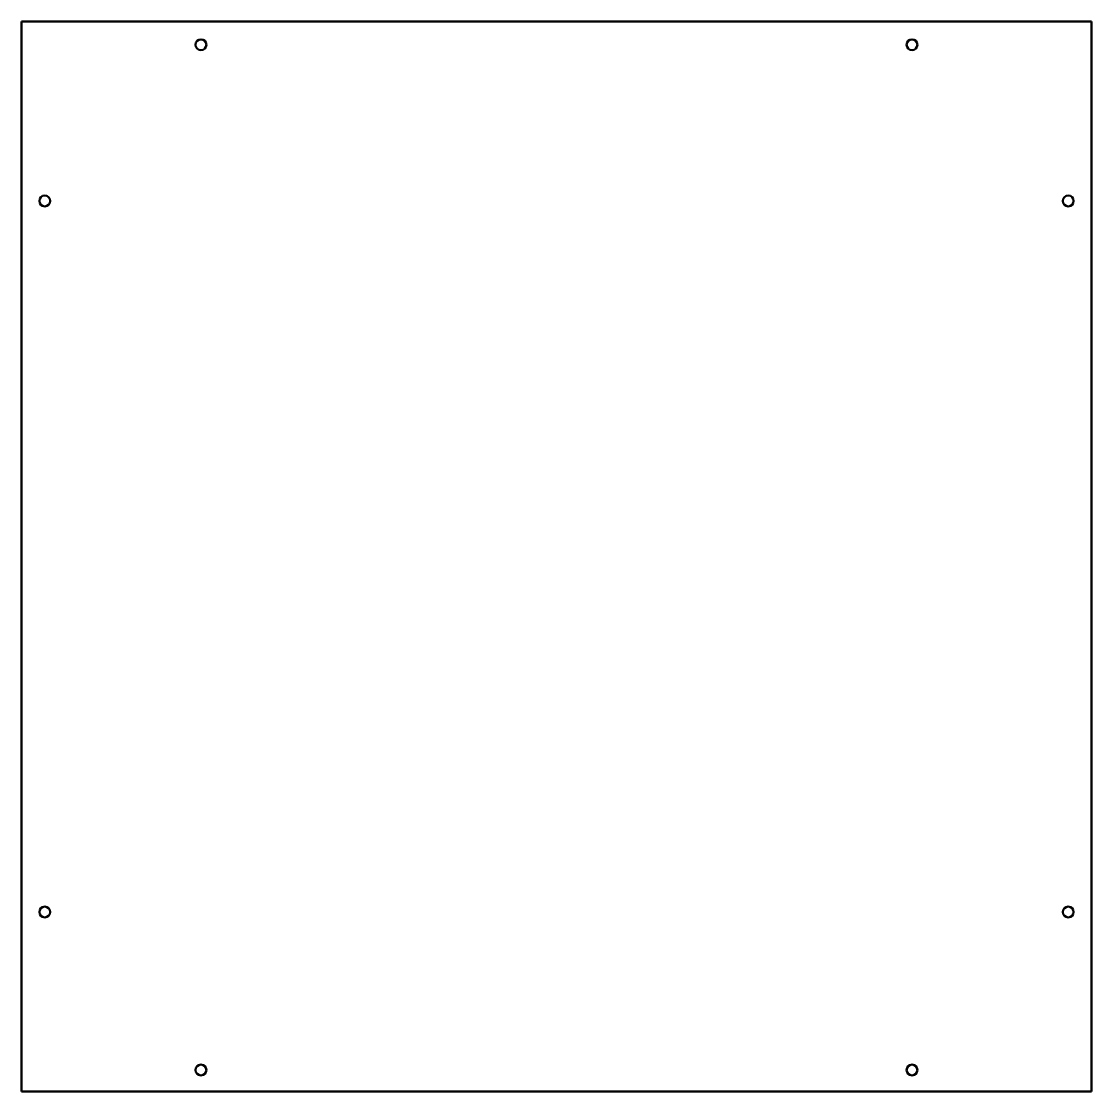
# Model space of a CAD drawing. Header units: millimetres. Extents: x 407 to 705, y 408 to 706.
import ezdxf

# ---------------------------------------------------------------- set-up
doc = ezdxf.new("R2010")
doc.units = ezdxf.units.MM
doc.layers.add('Visível (ISO)', color=7, linetype='Continuous', lineweight=50)

msp = doc.modelspace()

# ---------------------------------------------------------------- linework, layer by layer
at = {"layer": 'Visível (ISO)'}
for p, q in [((406.83, 408.35), (406.83, 706.35)), ((406.83, 706.35), (704.83, 706.35)), ((704.83, 706.35), (704.83, 408.35)), ((704.83, 408.35), (406.83, 408.35))]:
    msp.add_line(p, q, dxfattribs=at)
for centre in [(456.83, 699.85), (654.83, 699.85), (413.33, 656.35), (698.33, 656.35), (413.33, 458.35), (698.33, 458.35), (456.83, 414.35), (654.83, 414.35)]:
    msp.add_circle(centre, 1.5, dxfattribs=at)

doc.saveas('drawing.dxf')
